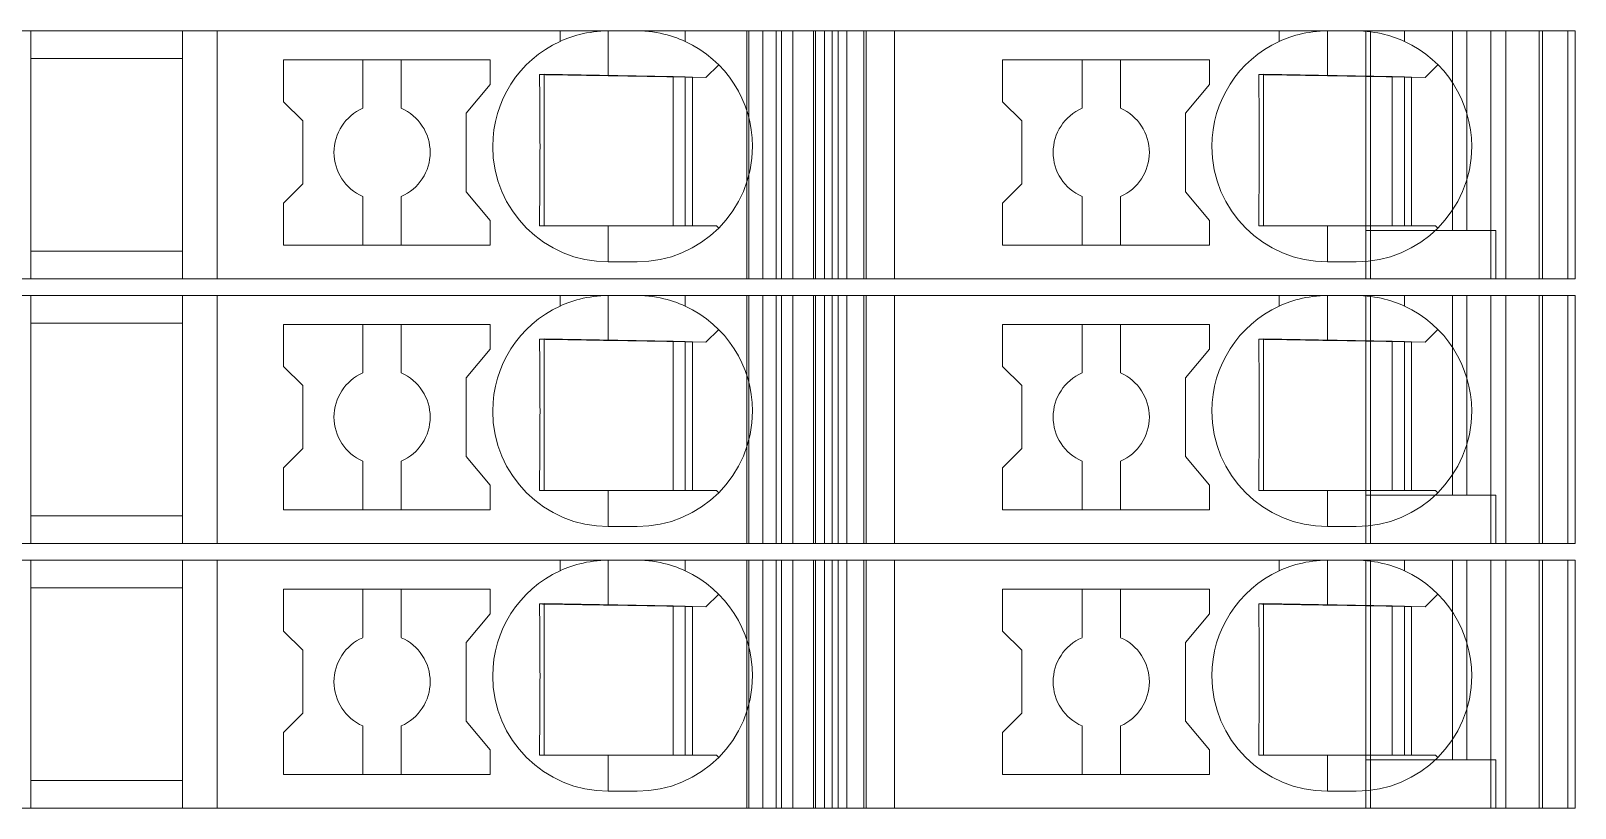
# Model space of a CAD drawing. Header units: millimetres. Extents: x 0 to 1680, y 0 to 1188.
# Drawn here: x 872.05 to 904.15, y 286.85 to 303 of the extents above; entities that cross this region are included whole.
import ezdxf
from ezdxf.enums import TextEntityAlignment as Align

# ---------------------------------------------------------------- set-up
doc = ezdxf.new("R2010")
doc.units = ezdxf.units.MM
for name, color, linetype, lineweight in [('EPLAN309', 5, 'Continuous', 5), ('EPLAN493', 5, 'Continuous', 5), ('MAIN-1', 7, 'Continuous', 5), ('MAIN-2', 7, 'Continuous', 5)]:
    doc.layers.add(name, color=color, linetype=linetype, lineweight=lineweight)
doc.styles.add('Tahoma', font='')
doc.styles.get('Tahoma').set_extended_font_data('Tahoma')

# ---------------------------------------------------------------- blocks, each defined once
blk = doc.blocks.new('EPLSYM_LibrarySPECIAL_Symbol12_Variant0_Placement8_9')
at = {"layer": 'EPLAN309', "lineweight": 13, "ltscale": 16}
blk.add_lwpolyline([(0, -5.15), (68.15, -5.15), (68.15, 0), (0, 0)], close=True, dxfattribs=at)
at = {"layer": 'EPLAN493', "color": 5, "style": 'Tahoma'}
blk.add_attdef('17_20450', text='', height=2.3478, dxfattribs=at).set_placement((0, -21.83478), align=Align.MIDDLE_RIGHT)
blk = doc.blocks.new('EPLSYM_LibrarySPECIAL_Symbol12_Variant0_Placement8_10')
at = {"layer": 'EPLAN309', "lineweight": 13, "ltscale": 16}
blk.add_lwpolyline([(0, -5.15), (68.15, -5.15), (68.15, 0), (0, 0)], close=True, dxfattribs=at)
at = {"layer": 'EPLAN493', "color": 5, "style": 'Tahoma'}
blk.add_attdef('17_20450', text='', height=2.3478, dxfattribs=at).set_placement((0, -21.83478), align=Align.MIDDLE_RIGHT)
blk = doc.blocks.new('EPLSYM_LibrarySPECIAL_Symbol12_Variant0_Placement8_11')
at = {"layer": 'EPLAN309', "lineweight": 13, "ltscale": 16}
blk.add_lwpolyline([(0, -5.15), (68.15, -5.15), (68.15, 0), (0, 0)], close=True, dxfattribs=at)
at = {"layer": 'EPLAN493', "color": 5, "style": 'Tahoma'}
blk.add_attdef('17_20450', text='', height=2.3478, dxfattribs=at).set_placement((0, -21.83478), align=Align.MIDDLE_RIGHT)

msp = doc.modelspace()

# ---------------------------------------------------------------- linework, layer by layer
at = {"layer": 'MAIN-1'}
for p, q in [((872.05, 303), (875.2, 303)), ((872.05, 303), (872.05, 297.85)), ((875.919, 303), (875.2, 303)), ((875.2, 297.85), (875.2, 303)), ((883.05, 303), (875.919, 303)), ((875.919, 303), (875.919, 297.85)), ((883.05, 303), (884.05, 303)), ((883.05, 302.782), (883.05, 303)), ((883.102, 302.805), (883.05, 302.782)), ((883.156, 302.827), (883.102, 302.805)), ((883.213, 302.849), (883.156, 302.827)), ((883.272, 302.87), (883.213, 302.849)), ((883.333, 302.89), (883.272, 302.87)), ((883.397, 302.909), (883.333, 302.89)), ((883.463, 302.927), (883.397, 302.909)), ((883.531, 302.943), (883.463, 302.927)), ((883.601, 302.958), (883.531, 302.943)), ((883.673, 302.97), (883.601, 302.958)), ((883.746, 302.981), (883.673, 302.97)), ((883.821, 302.989), (883.746, 302.981)), ((883.897, 302.995), (883.821, 302.989)), ((883.973, 302.999), (883.897, 302.995)), ((884.05, 303), (883.973, 302.999)), ((884.05, 302.068), (884.05, 303)), ((884.05, 303), (884.65, 303)), ((884.65, 303), (884.732, 302.999)), ((885.65, 303), (884.65, 303)), ((884.732, 302.999), (884.814, 302.994)), ((884.814, 302.994), (884.896, 302.987)), ((884.896, 302.987), (884.975, 302.978)), ((884.975, 302.978), (885.053, 302.966)), ((885.053, 302.966), (885.13, 302.952)), ((885.13, 302.952), (885.204, 302.935)), ((885.204, 302.935), (885.275, 302.917)), ((885.275, 302.917), (885.345, 302.897)), ((885.345, 302.897), (885.411, 302.876)), ((885.411, 302.876), (885.475, 302.854)), ((885.475, 302.854), (885.536, 302.831)), ((885.536, 302.831), (885.594, 302.806)), ((885.594, 302.806), (885.65, 302.782)), ((885.65, 303), (888.704, 303)), ((885.65, 302.782), (885.65, 303)), ((888.832, 303), (888.704, 303)), ((888.704, 297.85), (888.704, 303)), ((888.832, 303), (889.367, 303)), ((888.832, 297.85), (888.832, 303)), ((890, 303), (889.367, 303)), ((889.367, 297.85), (889.367, 303)), ((890, 303), (898, 303)), ((890, 297.85), (890, 303)), ((898, 303), (899, 303)), ((898, 302.782), (898, 303)), ((898.052, 302.805), (898, 302.782)), ((898.106, 302.827), (898.052, 302.805)), ((898.163, 302.849), (898.106, 302.827)), ((898.222, 302.87), (898.163, 302.849)), ((898.283, 302.89), (898.222, 302.87)), ((898.347, 302.909), (898.283, 302.89)), ((898.413, 302.927), (898.347, 302.909)), ((898.481, 302.943), (898.413, 302.927)), ((898.551, 302.958), (898.481, 302.943)), ((898.622, 302.97), (898.551, 302.958)), ((898.696, 302.981), (898.622, 302.97)), ((898.771, 302.989), (898.696, 302.981)), ((898.847, 302.995), (898.771, 302.989)), ((898.923, 302.999), (898.847, 302.995)), ((899, 303), (898.923, 302.999)), ((899, 302.068), (899, 303)), ((899, 303), (899.6, 303)), ((899.6, 303), (899.677, 302.999)), ((900.6, 303), (899.6, 303)), ((899.677, 302.999), (899.753, 302.995)), ((899.753, 302.995), (899.829, 302.989)), ((899.829, 302.989), (899.904, 302.981)), ((899.904, 302.981), (899.978, 302.97)), ((899.978, 302.97), (900.049, 302.958)), ((900.049, 302.958), (900.119, 302.943)), ((900.119, 302.943), (900.187, 302.927)), ((900.187, 302.927), (900.253, 302.909)), ((900.253, 302.909), (900.317, 302.89)), ((900.317, 302.89), (900.378, 302.87)), ((900.378, 302.87), (900.437, 302.849)), ((900.437, 302.849), (900.494, 302.827)), ((900.494, 302.827), (900.548, 302.805)), ((900.548, 302.805), (900.6, 302.782)), ((900.6, 303), (904, 303)), ((900.6, 302.782), (900.6, 303)), ((904, 297.85), (904, 303)), ((872.05, 302.425), (875.2, 302.425)), ((877.3, 302.4), (877.3, 301.529)), ((877.3, 302.4), (881.6, 302.4)), ((878.95, 302.4), (878.95, 301.392)), ((879.75, 301.392), (879.75, 302.4)), ((881.6, 301.889), (881.6, 302.4)), ((892.25, 302.4), (892.25, 301.529)), ((892.25, 302.4), (896.55, 302.4)), ((893.9, 302.4), (893.9, 301.392)), ((894.7, 301.392), (894.7, 302.4)), ((896.55, 301.889), (896.55, 302.4)), ((882.624, 302.092), (882.625, 302.022)), ((882.685, 302.091), (882.624, 302.092)), ((882.746, 302.09), (882.685, 302.091)), ((882.721, 302.091), (882.721, 298.95)), ((882.809, 302.089), (882.746, 302.09)), ((882.873, 302.088), (882.809, 302.089)), ((882.937, 302.087), (882.873, 302.088)), ((883.003, 302.086), (882.937, 302.087)), ((883.071, 302.085), (883.003, 302.086)), ((883.14, 302.084), (883.071, 302.085)), ((883.21, 302.082), (883.14, 302.084)), ((883.283, 302.081), (883.21, 302.082)), ((883.358, 302.08), (883.283, 302.081)), ((883.435, 302.079), (883.358, 302.08)), ((883.514, 302.077), (883.435, 302.079)), ((883.597, 302.076), (883.514, 302.077)), ((883.682, 302.075), (883.597, 302.076)), ((883.771, 302.073), (883.682, 302.075)), ((883.862, 302.071), (883.771, 302.073)), ((883.955, 302.07), (883.862, 302.071)), ((884.05, 302.068), (883.955, 302.07)), ((884.05, 302.068), (886.083, 302.033)), ((886.083, 302.033), (886.347, 302.297)), ((897.574, 302.092), (897.574, 302.022)), ((897.635, 302.091), (897.574, 302.092)), ((897.696, 302.09), (897.635, 302.091)), ((897.671, 302.091), (897.671, 298.95)), ((897.759, 302.089), (897.696, 302.09)), ((897.822, 302.088), (897.759, 302.089)), ((897.887, 302.087), (897.822, 302.088)), ((897.953, 302.086), (897.887, 302.087)), ((898.021, 302.085), (897.953, 302.086)), ((898.09, 302.084), (898.021, 302.085)), ((898.16, 302.082), (898.09, 302.084)), ((898.233, 302.081), (898.16, 302.082)), ((898.307, 302.08), (898.233, 302.081)), ((898.385, 302.079), (898.307, 302.08)), ((898.464, 302.077), (898.385, 302.079)), ((898.547, 302.076), (898.464, 302.077)), ((898.632, 302.075), (898.547, 302.076)), ((898.72, 302.073), (898.632, 302.075)), ((898.812, 302.071), (898.72, 302.073)), ((898.905, 302.07), (898.812, 302.071)), ((899, 302.068), (898.905, 302.07)), ((899, 302.068), (901.033, 302.033)), ((901.033, 302.033), (901.297, 302.297)), ((881.1, 301.293), (881.6, 301.889)), ((882.625, 302.022), (882.625, 301.95)), ((882.625, 301.95), (882.626, 301.877)), ((882.626, 301.877), (882.627, 301.803)), ((882.627, 301.803), (882.628, 301.727)), ((885.4, 302.045), (885.4, 298.95)), ((885.65, 298.95), (885.65, 302.04)), ((885.8, 302.038), (885.8, 298.95)), ((896.05, 301.293), (896.55, 301.889)), ((897.574, 302.022), (897.575, 301.95)), ((897.575, 301.95), (897.576, 301.877)), ((897.576, 301.877), (897.577, 301.803)), ((897.577, 301.803), (897.577, 301.727)), ((900.35, 302.045), (900.35, 298.95)), ((900.6, 298.95), (900.6, 302.04)), ((900.75, 302.038), (900.75, 298.95)), ((877.7, 301.129), (877.3, 301.529)), ((882.628, 301.727), (882.628, 301.649)), ((882.628, 301.649), (882.629, 301.57)), ((882.629, 301.57), (882.63, 301.488)), ((882.63, 301.488), (882.63, 301.404)), ((892.65, 301.129), (892.25, 301.529)), ((897.577, 301.727), (897.578, 301.649)), ((897.578, 301.649), (897.579, 301.57)), ((897.579, 301.57), (897.58, 301.488)), ((897.58, 301.488), (897.58, 301.404)), ((877.7, 301.129), (877.7, 299.821)), ((881.1, 301.293), (881.1, 299.657)), ((882.63, 301.404), (882.631, 301.317)), ((882.631, 301.317), (882.631, 301.226)), ((882.631, 301.226), (882.632, 301.132)), ((882.632, 301.132), (882.633, 301.034)), ((892.65, 301.129), (892.65, 299.821)), ((896.05, 301.293), (896.05, 299.657)), ((897.58, 301.404), (897.581, 301.317)), ((897.581, 301.317), (897.581, 301.226)), ((897.581, 301.226), (897.582, 301.132)), ((897.582, 301.132), (897.582, 301.034)), ((882.633, 301.034), (882.633, 300.931)), ((882.633, 300.931), (882.633, 300.824)), ((882.633, 300.824), (882.633, 300.713)), ((897.582, 301.034), (897.583, 300.931)), ((897.583, 300.931), (897.583, 300.824)), ((897.583, 300.824), (897.583, 300.713)), ((882.633, 300.713), (882.634, 300.6)), ((882.634, 300.6), (882.633, 300.479)), ((882.633, 300.479), (882.633, 300.361)), ((897.583, 300.713), (897.583, 300.6)), ((897.583, 300.6), (897.583, 300.479)), ((897.583, 300.479), (897.583, 300.361)), ((882.633, 300.247), (882.632, 300.138)), ((882.632, 300.138), (882.632, 300.034)), ((882.633, 300.361), (882.633, 300.247)), ((897.583, 300.247), (897.582, 300.138)), ((897.582, 300.138), (897.582, 300.034)), ((897.583, 300.361), (897.583, 300.247)), ((877.7, 299.821), (877.3, 299.421)), ((882.631, 299.839), (882.63, 299.748)), ((882.632, 300.034), (882.631, 299.934)), ((882.631, 299.934), (882.631, 299.839)), ((892.65, 299.821), (892.25, 299.421)), ((897.581, 299.839), (897.58, 299.748)), ((897.582, 300.034), (897.581, 299.934)), ((897.581, 299.934), (897.581, 299.839)), ((878.95, 299.558), (878.95, 298.55)), ((879.75, 299.558), (879.75, 298.55)), ((881.1, 299.657), (881.6, 299.061)), ((882.629, 299.659), (882.628, 299.573)), ((882.628, 299.573), (882.628, 299.49)), ((882.63, 299.748), (882.629, 299.659)), ((893.9, 299.558), (893.9, 298.55)), ((894.7, 299.558), (894.7, 298.55)), ((896.05, 299.657), (896.55, 299.061)), ((897.579, 299.659), (897.578, 299.573)), ((897.578, 299.573), (897.578, 299.49)), ((897.58, 299.748), (897.579, 299.659)), ((877.3, 299.421), (877.3, 298.55)), ((882.625, 299.25), (882.624, 299.174)), ((882.624, 299.174), (882.624, 299.098)), ((882.626, 299.329), (882.625, 299.25)), ((882.627, 299.408), (882.626, 299.329)), ((882.628, 299.49), (882.627, 299.408)), ((892.25, 299.421), (892.25, 298.55)), ((897.575, 299.25), (897.574, 299.174)), ((897.574, 299.174), (897.574, 299.098)), ((897.576, 299.329), (897.575, 299.25)), ((897.577, 299.408), (897.576, 299.329)), ((897.578, 299.49), (897.577, 299.408)), ((881.6, 298.55), (881.6, 299.061)), ((882.623, 299.024), (882.622, 298.95)), ((882.622, 298.95), (882.683, 298.95)), ((882.624, 299.098), (882.623, 299.024)), ((882.683, 298.95), (882.746, 298.95)), ((882.746, 298.95), (882.809, 298.95)), ((882.809, 298.95), (882.873, 298.95)), ((882.873, 298.95), (882.939, 298.95)), ((882.939, 298.95), (883.005, 298.95)), ((883.005, 298.95), (883.074, 298.95)), ((883.074, 298.95), (883.144, 298.95)), ((883.144, 298.95), (883.215, 298.95)), ((883.215, 298.95), (883.289, 298.95)), ((883.289, 298.95), (883.364, 298.95)), ((883.364, 298.95), (883.442, 298.95)), ((883.442, 298.95), (883.522, 298.95)), ((883.522, 298.95), (883.605, 298.95)), ((883.605, 298.95), (883.69, 298.95)), ((883.69, 298.95), (883.778, 298.95)), ((883.778, 298.95), (883.867, 298.95)), ((883.867, 298.95), (883.958, 298.95)), ((883.958, 298.95), (884.05, 298.95)), ((884.05, 298.95), (886.3, 298.95)), ((884.05, 298.95), (884.05, 298.2)), ((886.347, 298.903), (886.3, 298.95)), ((896.55, 298.55), (896.55, 299.061)), ((897.573, 299.024), (897.572, 298.95)), ((897.572, 298.95), (897.633, 298.95)), ((897.574, 299.098), (897.573, 299.024)), ((897.633, 298.95), (897.695, 298.95)), ((897.695, 298.95), (897.759, 298.95)), ((897.759, 298.95), (897.823, 298.95)), ((897.823, 298.95), (897.889, 298.95)), ((897.889, 298.95), (897.955, 298.95)), ((897.955, 298.95), (898.024, 298.95)), ((898.024, 298.95), (898.093, 298.95)), ((898.093, 298.95), (898.165, 298.95)), ((898.165, 298.95), (898.239, 298.95)), ((898.239, 298.95), (898.314, 298.95)), ((898.314, 298.95), (898.392, 298.95)), ((898.392, 298.95), (898.472, 298.95)), ((898.472, 298.95), (898.555, 298.95)), ((898.555, 298.95), (898.64, 298.95)), ((898.64, 298.95), (898.727, 298.95)), ((898.727, 298.95), (898.817, 298.95)), ((898.817, 298.95), (898.908, 298.95)), ((898.908, 298.95), (899, 298.95)), ((899, 298.95), (899, 298.2)), ((899, 298.95), (901.25, 298.95)), ((901.297, 298.903), (901.25, 298.95)), ((881.6, 298.55), (877.3, 298.55)), ((896.55, 298.55), (892.25, 298.55)), ((872.05, 298.425), (875.2, 298.425)), ((884.65, 298.2), (884.05, 298.2)), ((899.6, 298.2), (899, 298.2)), ((872.05, 297.85), (875.2, 297.85)), ((875.919, 297.85), (875.2, 297.85)), ((875.919, 297.85), (888.704, 297.85)), ((887.544, 297.85), (887.544, 297.85)), ((887.65, 297.85), (887.65, 297.85)), ((888.832, 297.85), (888.704, 297.85)), ((888.832, 297.85), (889.367, 297.85)), ((890, 297.85), (889.367, 297.85)), ((890, 297.85), (904, 297.85)), ((902.5, 297.85), (902.5, 297.85)), ((872.05, 297.5), (875.2, 297.5)), ((872.05, 297.5), (872.05, 292.35)), ((875.919, 297.5), (875.2, 297.5)), ((875.2, 292.35), (875.2, 297.5)), ((883.05, 297.5), (875.919, 297.5)), ((875.919, 297.5), (875.919, 292.35)), ((883.05, 297.5), (884.05, 297.5)), ((883.05, 297.282), (883.05, 297.5)), ((883.102, 297.305), (883.05, 297.282)), ((883.156, 297.327), (883.102, 297.305)), ((883.213, 297.349), (883.156, 297.327)), ((883.272, 297.37), (883.213, 297.349)), ((883.333, 297.39), (883.272, 297.37)), ((883.397, 297.409), (883.333, 297.39)), ((883.463, 297.427), (883.397, 297.409)), ((883.531, 297.443), (883.463, 297.427)), ((883.601, 297.458), (883.531, 297.443)), ((883.673, 297.47), (883.601, 297.458)), ((883.746, 297.481), (883.673, 297.47)), ((883.821, 297.489), (883.746, 297.481)), ((883.897, 297.495), (883.821, 297.489)), ((883.973, 297.499), (883.897, 297.495)), ((884.05, 297.5), (883.973, 297.499)), ((884.05, 296.568), (884.05, 297.5)), ((884.05, 297.5), (884.65, 297.5)), ((884.65, 297.5), (884.732, 297.499)), ((885.65, 297.5), (884.65, 297.5)), ((884.732, 297.499), (884.814, 297.494)), ((884.814, 297.494), (884.896, 297.487)), ((884.896, 297.487), (884.975, 297.478)), ((884.975, 297.478), (885.053, 297.466)), ((885.053, 297.466), (885.13, 297.452)), ((885.13, 297.452), (885.204, 297.435)), ((885.204, 297.435), (885.275, 297.417)), ((885.275, 297.417), (885.345, 297.397)), ((885.345, 297.397), (885.411, 297.376)), ((885.411, 297.376), (885.475, 297.354)), ((885.475, 297.354), (885.536, 297.331)), ((885.536, 297.331), (885.594, 297.306)), ((885.594, 297.306), (885.65, 297.282)), ((885.65, 297.5), (888.704, 297.5)), ((885.65, 297.282), (885.65, 297.5)), ((888.832, 297.5), (888.704, 297.5)), ((888.704, 292.35), (888.704, 297.5)), ((888.832, 297.5), (889.367, 297.5)), ((888.832, 292.35), (888.832, 297.5)), ((890, 297.5), (889.367, 297.5)), ((889.367, 292.35), (889.367, 297.5)), ((890, 297.5), (898, 297.5)), ((890, 292.35), (890, 297.5)), ((898, 297.5), (899, 297.5)), ((898, 297.282), (898, 297.5)), ((898.052, 297.305), (898, 297.282)), ((898.106, 297.327), (898.052, 297.305)), ((898.163, 297.349), (898.106, 297.327)), ((898.222, 297.37), (898.163, 297.349)), ((898.283, 297.39), (898.222, 297.37)), ((898.347, 297.409), (898.283, 297.39)), ((898.413, 297.427), (898.347, 297.409)), ((898.481, 297.443), (898.413, 297.427)), ((898.551, 297.458), (898.481, 297.443)), ((898.622, 297.47), (898.551, 297.458)), ((898.696, 297.481), (898.622, 297.47)), ((898.771, 297.489), (898.696, 297.481)), ((898.847, 297.495), (898.771, 297.489)), ((898.923, 297.499), (898.847, 297.495)), ((899, 297.5), (898.923, 297.499)), ((899, 296.568), (899, 297.5)), ((899, 297.5), (899.6, 297.5)), ((899.6, 297.5), (899.677, 297.499)), ((900.6, 297.5), (899.6, 297.5)), ((899.677, 297.499), (899.753, 297.495)), ((899.753, 297.495), (899.829, 297.489)), ((899.829, 297.489), (899.904, 297.481)), ((899.904, 297.481), (899.978, 297.47)), ((899.978, 297.47), (900.049, 297.458)), ((900.049, 297.458), (900.119, 297.443)), ((900.119, 297.443), (900.187, 297.427)), ((900.187, 297.427), (900.253, 297.409)), ((900.253, 297.409), (900.317, 297.39)), ((900.317, 297.39), (900.378, 297.37)), ((900.378, 297.37), (900.437, 297.349)), ((900.437, 297.349), (900.494, 297.327)), ((900.494, 297.327), (900.548, 297.305)), ((900.548, 297.305), (900.6, 297.282)), ((900.6, 297.5), (904, 297.5)), ((900.6, 297.282), (900.6, 297.5)), ((904, 292.35), (904, 297.5)), ((872.05, 296.925), (875.2, 296.925)), ((877.3, 296.9), (877.3, 296.029)), ((877.3, 296.9), (881.6, 296.9)), ((878.95, 296.9), (878.95, 295.892)), ((879.75, 295.892), (879.75, 296.9)), ((881.6, 296.389), (881.6, 296.9)), ((886.083, 296.533), (886.347, 296.797)), ((892.25, 296.9), (892.25, 296.029)), ((892.25, 296.9), (896.55, 296.9)), ((893.9, 296.9), (893.9, 295.892)), ((894.7, 295.892), (894.7, 296.9)), ((896.55, 296.389), (896.55, 296.9)), ((901.033, 296.533), (901.297, 296.797)), ((881.1, 295.793), (881.6, 296.389)), ((882.624, 296.592), (882.625, 296.522)), ((882.685, 296.591), (882.624, 296.592)), ((882.625, 296.522), (882.625, 296.45)), ((882.625, 296.45), (882.626, 296.377)), ((882.626, 296.377), (882.627, 296.303)), ((882.627, 296.303), (882.628, 296.227)), ((882.746, 296.59), (882.685, 296.591)), ((882.721, 296.591), (882.721, 293.45)), ((882.809, 296.589), (882.746, 296.59)), ((882.873, 296.588), (882.809, 296.589)), ((882.937, 296.587), (882.873, 296.588)), ((883.003, 296.586), (882.937, 296.587)), ((883.071, 296.585), (883.003, 296.586)), ((883.14, 296.584), (883.071, 296.585)), ((883.21, 296.582), (883.14, 296.584)), ((883.283, 296.581), (883.21, 296.582)), ((883.358, 296.58), (883.283, 296.581)), ((883.435, 296.579), (883.358, 296.58)), ((883.514, 296.577), (883.435, 296.579)), ((883.597, 296.576), (883.514, 296.577)), ((883.682, 296.575), (883.597, 296.576)), ((883.771, 296.573), (883.682, 296.575)), ((883.862, 296.571), (883.771, 296.573)), ((883.955, 296.57), (883.862, 296.571)), ((884.05, 296.568), (883.955, 296.57)), ((884.05, 296.568), (886.083, 296.533)), ((885.4, 296.545), (885.4, 293.45)), ((885.65, 293.45), (885.65, 296.54)), ((885.8, 296.538), (885.8, 293.45)), ((896.05, 295.793), (896.55, 296.389)), ((897.574, 296.592), (897.574, 296.522)), ((897.635, 296.591), (897.574, 296.592)), ((897.574, 296.522), (897.575, 296.45)), ((897.575, 296.45), (897.576, 296.377)), ((897.576, 296.377), (897.577, 296.303)), ((897.577, 296.303), (897.577, 296.227)), ((897.696, 296.59), (897.635, 296.591)), ((897.671, 296.591), (897.671, 293.45)), ((897.759, 296.589), (897.696, 296.59)), ((897.822, 296.588), (897.759, 296.589)), ((897.887, 296.587), (897.822, 296.588)), ((897.953, 296.586), (897.887, 296.587)), ((898.021, 296.585), (897.953, 296.586)), ((898.09, 296.584), (898.021, 296.585)), ((898.16, 296.582), (898.09, 296.584)), ((898.233, 296.581), (898.16, 296.582)), ((898.307, 296.58), (898.233, 296.581)), ((898.385, 296.579), (898.307, 296.58)), ((898.464, 296.577), (898.385, 296.579)), ((898.547, 296.576), (898.464, 296.577)), ((898.632, 296.575), (898.547, 296.576)), ((898.72, 296.573), (898.632, 296.575)), ((898.812, 296.571), (898.72, 296.573)), ((898.905, 296.57), (898.812, 296.571)), ((899, 296.568), (898.905, 296.57)), ((899, 296.568), (901.033, 296.533)), ((900.35, 296.545), (900.35, 293.45)), ((900.6, 293.45), (900.6, 296.54)), ((900.75, 296.538), (900.75, 293.45)), ((877.7, 295.629), (877.3, 296.029)), ((882.628, 296.227), (882.628, 296.149)), ((882.628, 296.149), (882.629, 296.07)), ((882.629, 296.07), (882.63, 295.988)), ((882.63, 295.988), (882.63, 295.904)), ((892.65, 295.629), (892.25, 296.029)), ((897.577, 296.227), (897.578, 296.149)), ((897.578, 296.149), (897.579, 296.07)), ((897.579, 296.07), (897.58, 295.988)), ((897.58, 295.988), (897.58, 295.904)), ((881.1, 295.793), (881.1, 294.157)), ((882.63, 295.904), (882.631, 295.817)), ((882.631, 295.817), (882.631, 295.726)), ((882.631, 295.726), (882.632, 295.632)), ((896.05, 295.793), (896.05, 294.157)), ((897.58, 295.904), (897.581, 295.817)), ((897.581, 295.817), (897.581, 295.726)), ((897.581, 295.726), (897.582, 295.632)), ((877.7, 295.629), (877.7, 294.321)), ((882.632, 295.632), (882.633, 295.534)), ((882.633, 295.534), (882.633, 295.431)), ((882.633, 295.431), (882.633, 295.324)), ((882.633, 295.324), (882.633, 295.213)), ((892.65, 295.629), (892.65, 294.321)), ((897.582, 295.632), (897.582, 295.534)), ((897.582, 295.534), (897.583, 295.431)), ((897.583, 295.431), (897.583, 295.324)), ((897.583, 295.324), (897.583, 295.213)), ((882.633, 295.213), (882.634, 295.1)), ((882.634, 295.1), (882.633, 294.979)), ((897.583, 295.213), (897.583, 295.1)), ((897.583, 295.1), (897.583, 294.979)), ((882.633, 294.747), (882.632, 294.638)), ((882.633, 294.979), (882.633, 294.861)), ((882.633, 294.861), (882.633, 294.747)), ((897.583, 294.747), (897.582, 294.638)), ((897.583, 294.979), (897.583, 294.861)), ((897.583, 294.861), (897.583, 294.747)), ((882.632, 294.534), (882.631, 294.434)), ((882.631, 294.434), (882.631, 294.339)), ((882.632, 294.638), (882.632, 294.534)), ((897.582, 294.534), (897.581, 294.434)), ((897.581, 294.434), (897.581, 294.339)), ((897.582, 294.638), (897.582, 294.534)), ((877.7, 294.321), (877.3, 293.921)), ((878.95, 294.058), (878.95, 293.05)), ((879.75, 294.058), (879.75, 293.05)), ((881.1, 294.157), (881.6, 293.561)), ((882.629, 294.159), (882.628, 294.073)), ((882.628, 294.073), (882.628, 293.99)), ((882.63, 294.248), (882.629, 294.159)), ((882.631, 294.339), (882.63, 294.248)), ((892.65, 294.321), (892.25, 293.921)), ((893.9, 294.058), (893.9, 293.05)), ((894.7, 294.058), (894.7, 293.05)), ((896.05, 294.157), (896.55, 293.561)), ((897.579, 294.159), (897.578, 294.073)), ((897.578, 294.073), (897.578, 293.99)), ((897.58, 294.248), (897.579, 294.159)), ((897.581, 294.339), (897.58, 294.248)), ((877.3, 293.921), (877.3, 293.05)), ((882.625, 293.75), (882.624, 293.674)), ((882.626, 293.829), (882.625, 293.75)), ((882.627, 293.908), (882.626, 293.829)), ((882.628, 293.99), (882.627, 293.908)), ((892.25, 293.921), (892.25, 293.05)), ((897.575, 293.75), (897.574, 293.674)), ((897.576, 293.829), (897.575, 293.75)), ((897.577, 293.908), (897.576, 293.829)), ((897.578, 293.99), (897.577, 293.908)), ((881.6, 293.05), (881.6, 293.561)), ((882.623, 293.524), (882.622, 293.45)), ((882.622, 293.45), (882.683, 293.45)), ((882.624, 293.598), (882.623, 293.524)), ((882.624, 293.674), (882.624, 293.598)), ((882.683, 293.45), (882.746, 293.45)), ((882.746, 293.45), (882.809, 293.45)), ((882.809, 293.45), (882.873, 293.45)), ((882.873, 293.45), (882.939, 293.45)), ((882.939, 293.45), (883.005, 293.45)), ((883.005, 293.45), (883.074, 293.45)), ((883.074, 293.45), (883.144, 293.45)), ((883.144, 293.45), (883.215, 293.45)), ((883.215, 293.45), (883.289, 293.45)), ((883.289, 293.45), (883.364, 293.45)), ((883.364, 293.45), (883.442, 293.45)), ((883.442, 293.45), (883.522, 293.45)), ((883.522, 293.45), (883.605, 293.45)), ((883.605, 293.45), (883.69, 293.45)), ((883.69, 293.45), (883.778, 293.45)), ((883.778, 293.45), (883.867, 293.45)), ((883.867, 293.45), (883.958, 293.45)), ((883.958, 293.45), (884.05, 293.45)), ((884.05, 293.45), (886.3, 293.45)), ((884.05, 293.45), (884.05, 292.7)), ((886.347, 293.403), (886.3, 293.45)), ((896.55, 293.05), (896.55, 293.561)), ((897.573, 293.524), (897.572, 293.45)), ((897.572, 293.45), (897.633, 293.45)), ((897.574, 293.598), (897.573, 293.524)), ((897.574, 293.674), (897.574, 293.598)), ((897.633, 293.45), (897.695, 293.45)), ((897.695, 293.45), (897.759, 293.45)), ((897.759, 293.45), (897.823, 293.45)), ((897.823, 293.45), (897.889, 293.45)), ((897.889, 293.45), (897.955, 293.45)), ((897.955, 293.45), (898.024, 293.45)), ((898.024, 293.45), (898.093, 293.45)), ((898.093, 293.45), (898.165, 293.45)), ((898.165, 293.45), (898.239, 293.45)), ((898.239, 293.45), (898.314, 293.45)), ((898.314, 293.45), (898.392, 293.45)), ((898.392, 293.45), (898.472, 293.45)), ((898.472, 293.45), (898.555, 293.45)), ((898.555, 293.45), (898.64, 293.45)), ((898.64, 293.45), (898.727, 293.45)), ((898.727, 293.45), (898.817, 293.45)), ((898.817, 293.45), (898.908, 293.45)), ((898.908, 293.45), (899, 293.45)), ((899, 293.45), (899, 292.7)), ((899, 293.45), (901.25, 293.45)), ((901.297, 293.403), (901.25, 293.45)), ((872.05, 292.925), (875.2, 292.925)), ((881.6, 293.05), (877.3, 293.05)), ((896.55, 293.05), (892.25, 293.05)), ((884.65, 292.7), (884.05, 292.7)), ((899.6, 292.7), (899, 292.7)), ((872.05, 292.35), (875.2, 292.35)), ((875.919, 292.35), (875.2, 292.35)), ((875.919, 292.35), (888.704, 292.35)), ((887.544, 292.35), (887.544, 292.35)), ((887.65, 292.35), (887.65, 292.35)), ((888.832, 292.35), (888.704, 292.35)), ((888.832, 292.35), (889.367, 292.35)), ((890, 292.35), (889.367, 292.35)), ((890, 292.35), (904, 292.35)), ((902.5, 292.35), (902.5, 292.35)), ((872.05, 292), (875.2, 292)), ((872.05, 292), (872.05, 286.85)), ((875.919, 292), (875.2, 292)), ((875.2, 286.85), (875.2, 292)), ((883.05, 292), (875.919, 292)), ((875.919, 292), (875.919, 286.85)), ((883.05, 292), (884.05, 292)), ((883.05, 291.782), (883.05, 292)), ((883.102, 291.805), (883.05, 291.782)), ((883.156, 291.827), (883.102, 291.805)), ((883.213, 291.849), (883.156, 291.827)), ((883.272, 291.87), (883.213, 291.849)), ((883.333, 291.89), (883.272, 291.87)), ((883.397, 291.909), (883.333, 291.89)), ((883.463, 291.927), (883.397, 291.909)), ((883.531, 291.943), (883.463, 291.927)), ((883.601, 291.958), (883.531, 291.943)), ((883.673, 291.97), (883.601, 291.958)), ((883.746, 291.981), (883.673, 291.97)), ((883.821, 291.989), (883.746, 291.981)), ((883.897, 291.995), (883.821, 291.989)), ((883.973, 291.999), (883.897, 291.995)), ((884.05, 292), (883.973, 291.999)), ((884.05, 291.068), (884.05, 292)), ((884.05, 292), (884.65, 292)), ((884.65, 292), (884.732, 291.999)), ((885.65, 292), (884.65, 292)), ((884.732, 291.999), (884.814, 291.994)), ((884.814, 291.994), (884.896, 291.987)), ((884.896, 291.987), (884.975, 291.978)), ((884.975, 291.978), (885.053, 291.966)), ((885.053, 291.966), (885.13, 291.952)), ((885.13, 291.952), (885.204, 291.935)), ((885.204, 291.935), (885.275, 291.917)), ((885.275, 291.917), (885.345, 291.897)), ((885.345, 291.897), (885.411, 291.876)), ((885.411, 291.876), (885.475, 291.854)), ((885.475, 291.854), (885.536, 291.831)), ((885.536, 291.831), (885.594, 291.806)), ((885.594, 291.806), (885.65, 291.782)), ((885.65, 292), (888.704, 292)), ((885.65, 291.782), (885.65, 292)), ((888.832, 292), (888.704, 292)), ((888.704, 286.85), (888.704, 292)), ((888.832, 292), (889.367, 292)), ((888.832, 286.85), (888.832, 292)), ((890, 292), (889.367, 292)), ((889.367, 286.85), (889.367, 292)), ((890, 292), (898, 292)), ((890, 286.85), (890, 292)), ((898, 292), (899, 292)), ((898, 291.782), (898, 292)), ((898.052, 291.805), (898, 291.782)), ((898.106, 291.827), (898.052, 291.805)), ((898.163, 291.849), (898.106, 291.827)), ((898.222, 291.87), (898.163, 291.849)), ((898.283, 291.89), (898.222, 291.87)), ((898.347, 291.909), (898.283, 291.89)), ((898.413, 291.927), (898.347, 291.909)), ((898.481, 291.943), (898.413, 291.927)), ((898.551, 291.958), (898.481, 291.943)), ((898.622, 291.97), (898.551, 291.958)), ((898.696, 291.981), (898.622, 291.97)), ((898.771, 291.989), (898.696, 291.981)), ((898.847, 291.995), (898.771, 291.989)), ((898.923, 291.999), (898.847, 291.995)), ((899, 292), (898.923, 291.999)), ((899, 291.068), (899, 292)), ((899, 292), (899.6, 292)), ((899.6, 292), (899.677, 291.999)), ((900.6, 292), (899.6, 292)), ((899.677, 291.999), (899.753, 291.995)), ((899.753, 291.995), (899.829, 291.989)), ((899.829, 291.989), (899.904, 291.981)), ((899.904, 291.981), (899.978, 291.97)), ((899.978, 291.97), (900.049, 291.958)), ((900.049, 291.958), (900.119, 291.943)), ((900.119, 291.943), (900.187, 291.927)), ((900.187, 291.927), (900.253, 291.909)), ((900.253, 291.909), (900.317, 291.89)), ((900.317, 291.89), (900.378, 291.87)), ((900.378, 291.87), (900.437, 291.849)), ((900.437, 291.849), (900.494, 291.827)), ((900.494, 291.827), (900.548, 291.805)), ((900.548, 291.805), (900.6, 291.782)), ((900.6, 292), (904, 292)), ((900.6, 291.782), (900.6, 292)), ((904, 286.85), (904, 292)), ((872.05, 291.425), (875.2, 291.425)), ((877.3, 291.4), (877.3, 290.529)), ((877.3, 291.4), (881.6, 291.4)), ((878.95, 291.4), (878.95, 290.392)), ((879.75, 290.392), (879.75, 291.4)), ((881.6, 290.889), (881.6, 291.4)), ((886.083, 291.033), (886.347, 291.297)), ((892.25, 291.4), (892.25, 290.529)), ((892.25, 291.4), (896.55, 291.4)), ((893.9, 291.4), (893.9, 290.392)), ((894.7, 290.392), (894.7, 291.4)), ((896.55, 290.889), (896.55, 291.4)), ((901.033, 291.033), (901.297, 291.297)), ((881.1, 290.293), (881.6, 290.889)), ((882.624, 291.092), (882.625, 291.022)), ((882.685, 291.091), (882.624, 291.092)), ((882.625, 291.022), (882.625, 290.95)), ((882.625, 290.95), (882.626, 290.877)), ((882.626, 290.877), (882.627, 290.803)), ((882.746, 291.09), (882.685, 291.091)), ((882.721, 291.091), (882.721, 287.95)), ((882.809, 291.089), (882.746, 291.09)), ((882.873, 291.088), (882.809, 291.089)), ((882.937, 291.087), (882.873, 291.088)), ((883.003, 291.086), (882.937, 291.087)), ((883.071, 291.085), (883.003, 291.086)), ((883.14, 291.084), (883.071, 291.085)), ((883.21, 291.082), (883.14, 291.084)), ((883.283, 291.081), (883.21, 291.082)), ((883.358, 291.08), (883.283, 291.081)), ((883.435, 291.079), (883.358, 291.08)), ((883.514, 291.077), (883.435, 291.079)), ((883.597, 291.076), (883.514, 291.077)), ((883.682, 291.075), (883.597, 291.076)), ((883.771, 291.073), (883.682, 291.075)), ((883.862, 291.071), (883.771, 291.073)), ((883.955, 291.07), (883.862, 291.071)), ((884.05, 291.068), (883.955, 291.07)), ((884.05, 291.068), (886.083, 291.033)), ((885.4, 291.045), (885.4, 287.95)), ((885.65, 287.95), (885.65, 291.04)), ((885.8, 291.038), (885.8, 287.95)), ((896.05, 290.293), (896.55, 290.889)), ((897.574, 291.092), (897.574, 291.022)), ((897.635, 291.091), (897.574, 291.092)), ((897.574, 291.022), (897.575, 290.95)), ((897.575, 290.95), (897.576, 290.877)), ((897.576, 290.877), (897.577, 290.803)), ((897.696, 291.09), (897.635, 291.091)), ((897.671, 291.091), (897.671, 287.95)), ((897.759, 291.089), (897.696, 291.09)), ((897.822, 291.088), (897.759, 291.089)), ((897.887, 291.087), (897.822, 291.088)), ((897.953, 291.086), (897.887, 291.087)), ((898.021, 291.085), (897.953, 291.086)), ((898.09, 291.084), (898.021, 291.085)), ((898.16, 291.082), (898.09, 291.084)), ((898.233, 291.081), (898.16, 291.082)), ((898.307, 291.08), (898.233, 291.081)), ((898.385, 291.079), (898.307, 291.08)), ((898.464, 291.077), (898.385, 291.079)), ((898.547, 291.076), (898.464, 291.077)), ((898.632, 291.075), (898.547, 291.076)), ((898.72, 291.073), (898.632, 291.075)), ((898.812, 291.071), (898.72, 291.073)), ((898.905, 291.07), (898.812, 291.071)), ((899, 291.068), (898.905, 291.07)), ((899, 291.068), (901.033, 291.033)), ((900.35, 291.045), (900.35, 287.95)), ((900.6, 287.95), (900.6, 291.04)), ((900.75, 291.038), (900.75, 287.95)), ((877.7, 290.129), (877.3, 290.529)), ((882.627, 290.803), (882.628, 290.727)), ((882.628, 290.727), (882.628, 290.649)), ((882.628, 290.649), (882.629, 290.57)), ((882.629, 290.57), (882.63, 290.488)), ((892.65, 290.129), (892.25, 290.529)), ((897.577, 290.803), (897.577, 290.727)), ((897.577, 290.727), (897.578, 290.649)), ((897.578, 290.649), (897.579, 290.57)), ((897.579, 290.57), (897.58, 290.488)), ((881.1, 290.293), (881.1, 288.657)), ((882.63, 290.488), (882.63, 290.404)), ((882.63, 290.404), (882.631, 290.317)), ((882.631, 290.317), (882.631, 290.226)), ((882.631, 290.226), (882.632, 290.132)), ((896.05, 290.293), (896.05, 288.657)), ((897.58, 290.488), (897.58, 290.404)), ((897.58, 290.404), (897.581, 290.317)), ((897.581, 290.317), (897.581, 290.226)), ((897.581, 290.226), (897.582, 290.132)), ((877.7, 290.129), (877.7, 288.821)), ((882.632, 290.132), (882.633, 290.034)), ((882.633, 290.034), (882.633, 289.931)), ((882.633, 289.931), (882.633, 289.824)), ((892.65, 290.129), (892.65, 288.821)), ((897.582, 290.132), (897.582, 290.034)), ((897.582, 290.034), (897.583, 289.931)), ((897.583, 289.931), (897.583, 289.824)), ((882.633, 289.824), (882.633, 289.713)), ((882.633, 289.713), (882.634, 289.6)), ((882.634, 289.6), (882.633, 289.479)), ((897.583, 289.824), (897.583, 289.713)), ((897.583, 289.713), (897.583, 289.6)), ((897.583, 289.6), (897.583, 289.479)), ((882.633, 289.247), (882.632, 289.138)), ((882.633, 289.479), (882.633, 289.361)), ((882.633, 289.361), (882.633, 289.247)), ((897.583, 289.247), (897.582, 289.138)), ((897.583, 289.479), (897.583, 289.361)), ((897.583, 289.361), (897.583, 289.247)), ((882.632, 289.034), (882.631, 288.934)), ((882.631, 288.934), (882.631, 288.839)), ((882.632, 289.138), (882.632, 289.034)), ((897.582, 289.034), (897.581, 288.934)), ((897.581, 288.934), (897.581, 288.839)), ((897.582, 289.138), (897.582, 289.034)), ((877.7, 288.821), (877.3, 288.421)), ((881.1, 288.657), (881.6, 288.061)), ((882.629, 288.659), (882.628, 288.573)), ((882.63, 288.748), (882.629, 288.659)), ((882.631, 288.839), (882.63, 288.748)), ((892.65, 288.821), (892.25, 288.421)), ((896.05, 288.657), (896.55, 288.061)), ((897.579, 288.659), (897.578, 288.573)), ((897.58, 288.748), (897.579, 288.659)), ((897.581, 288.839), (897.58, 288.748)), ((877.3, 288.421), (877.3, 287.55)), ((878.95, 288.558), (878.95, 287.55)), ((879.75, 288.558), (879.75, 287.55)), ((882.626, 288.329), (882.625, 288.25)), ((882.627, 288.408), (882.626, 288.329)), ((882.628, 288.49), (882.627, 288.408)), ((882.628, 288.573), (882.628, 288.49)), ((892.25, 288.421), (892.25, 287.55)), ((893.9, 288.558), (893.9, 287.55)), ((894.7, 288.558), (894.7, 287.55)), ((897.576, 288.329), (897.575, 288.25)), ((897.577, 288.408), (897.576, 288.329)), ((897.578, 288.49), (897.577, 288.408)), ((897.578, 288.573), (897.578, 288.49)), ((881.6, 287.55), (881.6, 288.061)), ((882.623, 288.024), (882.622, 287.95)), ((882.622, 287.95), (882.683, 287.95)), ((882.624, 288.098), (882.623, 288.024)), ((882.625, 288.25), (882.624, 288.174)), ((882.624, 288.174), (882.624, 288.098)), ((882.683, 287.95), (882.746, 287.95)), ((882.746, 287.95), (882.809, 287.95)), ((882.809, 287.95), (882.873, 287.95)), ((882.873, 287.95), (882.939, 287.95)), ((882.939, 287.95), (883.005, 287.95)), ((883.005, 287.95), (883.074, 287.95)), ((883.074, 287.95), (883.144, 287.95)), ((883.144, 287.95), (883.215, 287.95)), ((883.215, 287.95), (883.289, 287.95)), ((883.289, 287.95), (883.364, 287.95)), ((883.364, 287.95), (883.442, 287.95)), ((883.442, 287.95), (883.522, 287.95)), ((883.522, 287.95), (883.605, 287.95)), ((883.605, 287.95), (883.69, 287.95)), ((883.69, 287.95), (883.778, 287.95)), ((883.778, 287.95), (883.867, 287.95)), ((883.867, 287.95), (883.958, 287.95)), ((883.958, 287.95), (884.05, 287.95)), ((884.05, 287.95), (886.3, 287.95)), ((884.05, 287.95), (884.05, 287.2)), ((886.347, 287.903), (886.3, 287.95)), ((896.55, 287.55), (896.55, 288.061)), ((897.573, 288.024), (897.572, 287.95)), ((897.572, 287.95), (897.633, 287.95)), ((897.574, 288.098), (897.573, 288.024)), ((897.575, 288.25), (897.574, 288.174)), ((897.574, 288.174), (897.574, 288.098)), ((897.633, 287.95), (897.695, 287.95)), ((897.695, 287.95), (897.759, 287.95)), ((897.759, 287.95), (897.823, 287.95)), ((897.823, 287.95), (897.889, 287.95)), ((897.889, 287.95), (897.955, 287.95)), ((897.955, 287.95), (898.024, 287.95)), ((898.024, 287.95), (898.093, 287.95)), ((898.093, 287.95), (898.165, 287.95)), ((898.165, 287.95), (898.239, 287.95)), ((898.239, 287.95), (898.314, 287.95)), ((898.314, 287.95), (898.392, 287.95)), ((898.392, 287.95), (898.472, 287.95)), ((898.472, 287.95), (898.555, 287.95)), ((898.555, 287.95), (898.64, 287.95)), ((898.64, 287.95), (898.727, 287.95)), ((898.727, 287.95), (898.817, 287.95)), ((898.817, 287.95), (898.908, 287.95)), ((898.908, 287.95), (899, 287.95)), ((899, 287.95), (899, 287.2)), ((899, 287.95), (901.25, 287.95)), ((901.297, 287.903), (901.25, 287.95)), ((872.05, 287.425), (875.2, 287.425)), ((881.6, 287.55), (877.3, 287.55)), ((896.55, 287.55), (892.25, 287.55)), ((884.65, 287.2), (884.05, 287.2)), ((899.6, 287.2), (899, 287.2)), ((872.05, 286.85), (875.2, 286.85)), ((875.919, 286.85), (875.2, 286.85)), ((875.919, 286.85), (888.704, 286.85)), ((887.544, 286.85), (887.544, 286.85)), ((887.65, 286.85), (887.65, 286.85)), ((888.832, 286.85), (888.704, 286.85)), ((888.832, 286.85), (889.367, 286.85)), ((890, 286.85), (889.367, 286.85)), ((890, 286.85), (904, 286.85)), ((902.5, 286.85), (902.5, 286.85))]:
    msp.add_line(p, q, dxfattribs=at)
for centre, radius, start, end in [((884.05, 300.6), 2.4, 114.6244, 180), ((884.65, 300.6), 2.4, 0, 65.3756), ((899, 300.6), 2.4, 114.6244, 180), ((899.6, 300.6), 2.4, 0, 65.3756), ((879.35, 300.475), 1, 113.5782, 180), ((879.35, 300.475), 1, 0, 66.4218), ((894.3, 300.475), 1, 113.5782, 180), ((894.3, 300.475), 1, 0, 66.4218), ((879.35, 300.475), 1, 180, 246.4218), ((879.35, 300.475), 1, 293.5782, 0), ((884.05, 300.6), 2.4, 180, 270), ((884.65, 300.6), 2.4, 270, 0), ((894.3, 300.475), 1, 180, 246.4218), ((894.3, 300.475), 1, 293.5782, 0), ((899, 300.6), 2.4, 180, 270), ((899.6, 300.6), 2.4, 270, 0), ((884.05, 295.1), 2.4, 114.6244, 180), ((884.65, 295.1), 2.4, 0, 65.3756), ((899, 295.1), 2.4, 114.6244, 180), ((899.6, 295.1), 2.4, 0, 65.3756), ((879.35, 294.975), 1, 113.5782, 180), ((879.35, 294.975), 1, 0, 66.4218), ((894.3, 294.975), 1, 113.5782, 180), ((894.3, 294.975), 1, 0, 66.4218), ((884.05, 295.1), 2.4, 180, 270), ((884.65, 295.1), 2.4, 270, 0), ((899, 295.1), 2.4, 180, 270), ((899.6, 295.1), 2.4, 270, 0), ((879.35, 294.975), 1, 180, 246.4218), ((879.35, 294.975), 1, 293.5782, 0), ((894.3, 294.975), 1, 180, 246.4218), ((894.3, 294.975), 1, 293.5782, 0), ((884.05, 289.6), 2.4, 114.6244, 180), ((884.65, 289.6), 2.4, 0, 65.3756), ((899, 289.6), 2.4, 114.6244, 180), ((899.6, 289.6), 2.4, 0, 65.3756), ((879.35, 289.475), 1, 113.5782, 180), ((879.35, 289.475), 1, 0, 66.4218), ((894.3, 289.475), 1, 113.5782, 180), ((894.3, 289.475), 1, 0, 66.4218), ((884.05, 289.6), 2.4, 180, 270), ((884.65, 289.6), 2.4, 270, 0), ((899, 289.6), 2.4, 180, 270), ((899.6, 289.6), 2.4, 270, 0), ((879.35, 289.475), 1, 180, 246.4218), ((879.35, 289.475), 1, 293.5782, 0), ((894.3, 289.475), 1, 180, 246.4218), ((894.3, 289.475), 1, 293.5782, 0)]:
    msp.add_arc(centre, radius, start, end, dxfattribs=at)
at = {"layer": 'MAIN-2'}
for p, q in [((886.931, 297.85), (886.931, 303)), ((886.971, 303), (886.971, 297.85)), ((887.262, 303), (887.262, 297.85)), ((887.544, 297.85), (887.544, 303)), ((887.65, 297.85), (887.65, 303)), ((887.891, 303), (887.891, 297.85)), ((888.316, 303), (888.316, 297.85)), ((888.361, 303), (888.361, 297.85)), ((888.363, 297.85), (888.363, 303)), ((888.55, 303), (888.55, 297.85)), ((889.008, 297.85), (889.008, 303)), ((889.414, 303), (889.414, 297.85)), ((899.8, 303), (899.8, 297.85)), ((899.898, 303), (899.898, 297.85)), ((901.6, 303), (901.6, 298.85)), ((901.9, 298.85), (901.9, 303)), ((902.4, 303), (902.4, 297.85)), ((902.709, 297.85), (902.709, 303)), ((903.4, 297.85), (903.4, 303)), ((903.47, 303), (903.47, 297.85)), ((882.721, 302.1), (882.624, 302.092)), ((882.721, 302.1), (882.721, 302.091)), ((885.4, 302.053), (882.721, 302.1)), ((897.671, 302.1), (897.574, 302.092)), ((897.671, 302.1), (897.671, 302.091)), ((900.35, 302.053), (897.671, 302.1)), ((885.4, 302.048), (885.4, 302.053)), ((885.65, 302.043), (885.4, 302.048)), ((885.4, 302.048), (885.4, 302.045)), ((885.65, 302.043), (885.65, 302.042)), ((885.8, 302.039), (885.65, 302.042)), ((885.65, 302.04), (885.65, 302.042)), ((885.8, 302.038), (885.8, 302.039)), ((885.8, 302.038), (886.083, 302.033)), ((885.8, 302.038), (885.8, 302.038)), ((900.35, 302.048), (900.35, 302.053)), ((900.6, 302.043), (900.35, 302.048)), ((900.35, 302.048), (900.35, 302.045)), ((900.6, 302.043), (900.6, 302.042)), ((900.75, 302.039), (900.6, 302.042)), ((900.6, 302.04), (900.6, 302.042)), ((900.75, 302.038), (900.75, 302.039)), ((900.75, 302.038), (901.033, 302.033)), ((900.75, 302.038), (900.75, 302.038)), ((885.4, 298.95), (885.4, 298.95)), ((885.65, 298.95), (885.65, 298.95)), ((886.347, 298.903), (886.347, 298.903)), ((900.35, 298.95), (900.35, 298.95)), ((900.6, 298.95), (900.6, 298.95)), ((901.297, 298.903), (901.297, 298.903)), ((899.8, 298.85), (902.5, 298.85)), ((902.5, 297.85), (902.5, 298.85)), ((886.931, 292.35), (886.931, 297.5)), ((886.971, 297.5), (886.971, 292.35)), ((887.262, 297.5), (887.262, 292.35)), ((887.544, 292.35), (887.544, 297.5)), ((887.65, 292.35), (887.65, 297.5)), ((887.891, 297.5), (887.891, 292.35)), ((888.316, 297.5), (888.316, 292.35)), ((888.361, 297.5), (888.361, 292.35)), ((888.363, 292.35), (888.363, 297.5)), ((888.55, 297.5), (888.55, 292.35)), ((889.008, 292.35), (889.008, 297.5)), ((889.414, 297.5), (889.414, 292.35)), ((899.8, 297.5), (899.8, 292.35)), ((899.898, 297.5), (899.898, 292.35)), ((901.6, 297.5), (901.6, 293.35)), ((901.9, 293.35), (901.9, 297.5)), ((902.4, 297.5), (902.4, 292.35)), ((902.709, 292.35), (902.709, 297.5)), ((903.4, 292.35), (903.4, 297.5)), ((903.47, 297.5), (903.47, 292.35)), ((882.721, 296.6), (882.624, 296.592)), ((882.721, 296.6), (882.721, 296.591)), ((885.4, 296.553), (882.721, 296.6)), ((885.4, 296.548), (885.4, 296.553)), ((885.65, 296.543), (885.4, 296.548)), ((885.4, 296.548), (885.4, 296.545)), ((885.65, 296.543), (885.65, 296.542)), ((885.8, 296.539), (885.65, 296.542)), ((885.65, 296.54), (885.65, 296.542)), ((885.8, 296.538), (885.8, 296.539)), ((885.8, 296.538), (886.083, 296.533)), ((885.8, 296.538), (885.8, 296.538)), ((897.671, 296.6), (897.574, 296.592)), ((897.671, 296.6), (897.671, 296.591)), ((900.35, 296.553), (897.671, 296.6)), ((900.35, 296.548), (900.35, 296.553)), ((900.6, 296.543), (900.35, 296.548)), ((900.35, 296.548), (900.35, 296.545)), ((900.6, 296.543), (900.6, 296.542)), ((900.75, 296.539), (900.6, 296.542)), ((900.6, 296.54), (900.6, 296.542)), ((900.75, 296.538), (900.75, 296.539)), ((900.75, 296.538), (901.033, 296.533)), ((900.75, 296.538), (900.75, 296.538)), ((885.4, 293.45), (885.4, 293.45)), ((885.65, 293.45), (885.65, 293.45)), ((886.347, 293.403), (886.347, 293.403)), ((900.35, 293.45), (900.35, 293.45)), ((900.6, 293.45), (900.6, 293.45)), ((901.297, 293.403), (901.297, 293.403)), ((899.8, 293.35), (902.5, 293.35)), ((902.5, 292.35), (902.5, 293.35)), ((886.931, 286.85), (886.931, 292)), ((886.971, 292), (886.971, 286.85)), ((887.262, 292), (887.262, 286.85)), ((887.544, 286.85), (887.544, 292)), ((887.65, 286.85), (887.65, 292)), ((887.891, 292), (887.891, 286.85)), ((888.316, 292), (888.316, 286.85)), ((888.361, 292), (888.361, 286.85)), ((888.363, 286.85), (888.363, 292)), ((888.55, 292), (888.55, 286.85)), ((889.008, 286.85), (889.008, 292)), ((889.414, 292), (889.414, 286.85)), ((899.8, 292), (899.8, 286.85)), ((899.898, 292), (899.898, 286.85)), ((901.6, 292), (901.6, 287.85)), ((901.9, 287.85), (901.9, 292)), ((902.4, 292), (902.4, 286.85)), ((902.709, 286.85), (902.709, 292)), ((903.4, 286.85), (903.4, 292)), ((903.47, 292), (903.47, 286.85)), ((882.721, 291.1), (882.624, 291.092)), ((882.721, 291.1), (882.721, 291.091)), ((885.4, 291.053), (882.721, 291.1)), ((885.4, 291.048), (885.4, 291.053)), ((885.65, 291.043), (885.4, 291.048)), ((885.4, 291.048), (885.4, 291.045)), ((885.65, 291.043), (885.65, 291.042)), ((885.8, 291.039), (885.65, 291.042)), ((885.65, 291.04), (885.65, 291.042)), ((885.8, 291.038), (885.8, 291.039)), ((885.8, 291.038), (886.083, 291.033)), ((885.8, 291.038), (885.8, 291.038)), ((897.671, 291.1), (897.574, 291.092)), ((897.671, 291.1), (897.671, 291.091)), ((900.35, 291.053), (897.671, 291.1)), ((900.35, 291.048), (900.35, 291.053)), ((900.6, 291.043), (900.35, 291.048)), ((900.35, 291.048), (900.35, 291.045)), ((900.6, 291.043), (900.6, 291.042)), ((900.75, 291.039), (900.6, 291.042)), ((900.6, 291.04), (900.6, 291.042)), ((900.75, 291.038), (900.75, 291.039)), ((900.75, 291.038), (901.033, 291.033)), ((900.75, 291.038), (900.75, 291.038)), ((885.4, 287.95), (885.4, 287.95)), ((885.65, 287.95), (885.65, 287.95)), ((900.35, 287.95), (900.35, 287.95)), ((900.6, 287.95), (900.6, 287.95)), ((886.347, 287.903), (886.347, 287.903)), ((899.8, 287.85), (902.5, 287.85)), ((901.297, 287.903), (901.297, 287.903)), ((902.5, 286.85), (902.5, 287.85))]:
    msp.add_line(p, q, dxfattribs=at)

# ---------------------------------------------------------------- block references
for name, p in [('EPLSYM_LibrarySPECIAL_Symbol12_Variant0_Placement8_9', (836, 303)), ('EPLSYM_LibrarySPECIAL_Symbol12_Variant0_Placement8_10', (836, 297.5)), ('EPLSYM_LibrarySPECIAL_Symbol12_Variant0_Placement8_11', (836, 292))]:
    msp.add_blockref(name, p)

doc.saveas('drawing.dxf')
